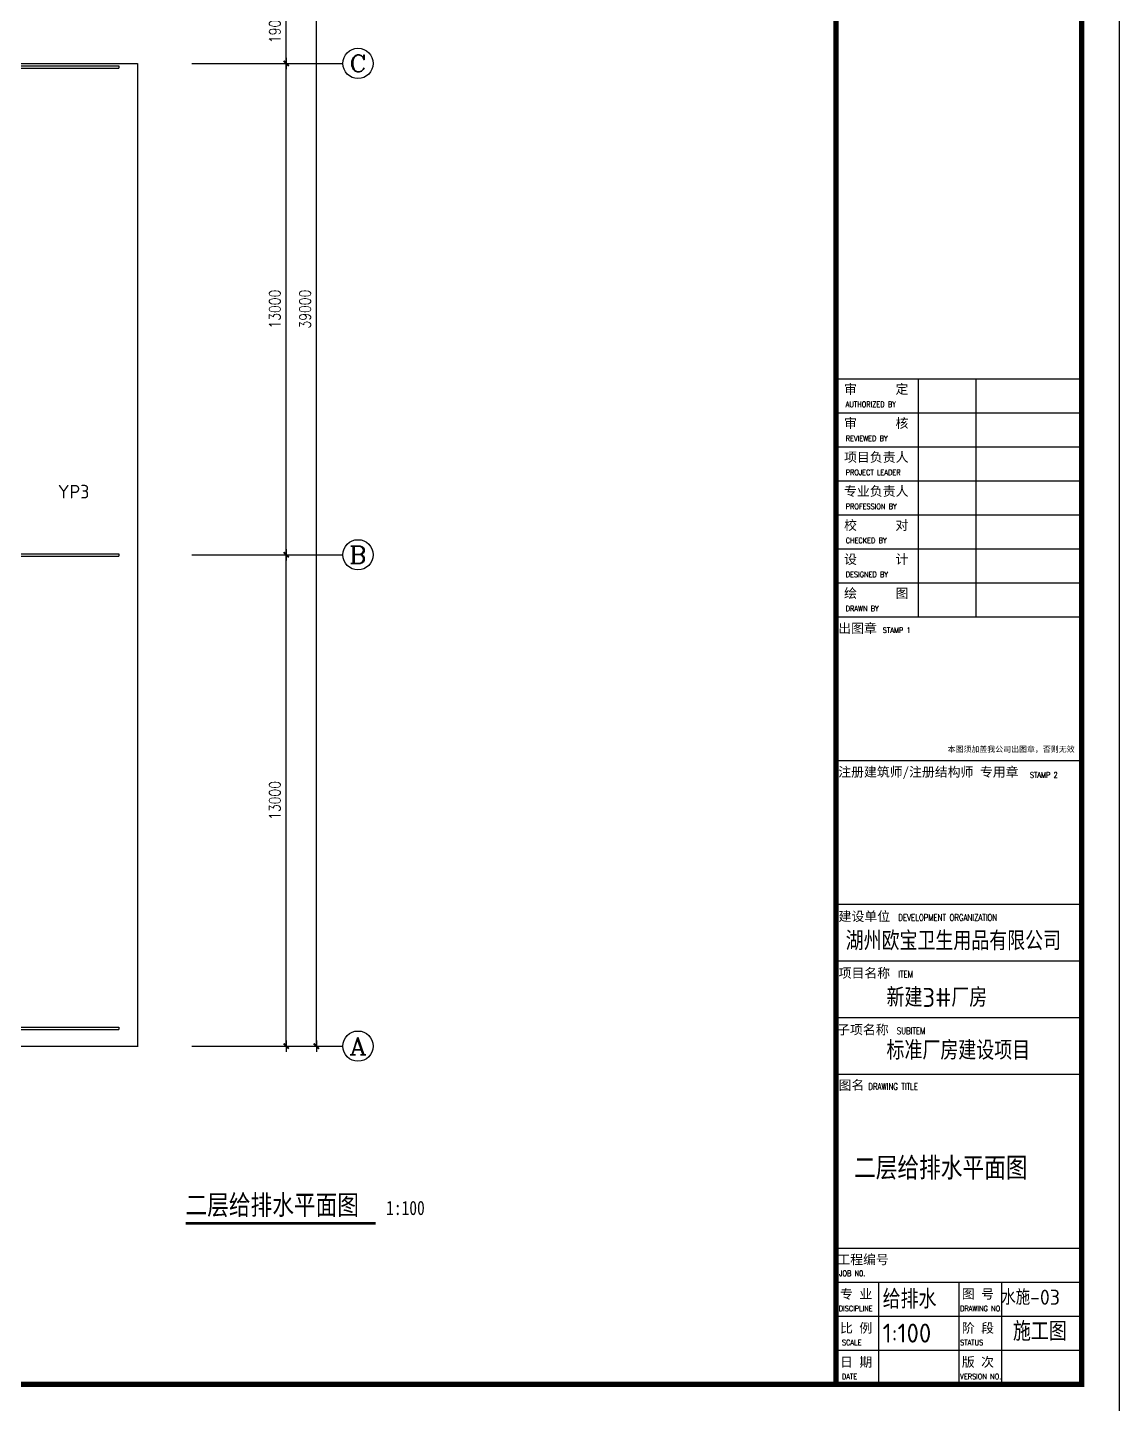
# Model space of a CAD drawing. Extents: x -173215 to 463891, y -864580 to -620646.
# Drawn here: x 238126 to 267022, y -753906 to -717476 of the extents above; entities that cross this region are included whole.
import ezdxf
from ezdxf.enums import TextEntityAlignment as Align

# ---------------------------------------------------------------- set-up
doc = ezdxf.new("R2010")
doc.units = 0
doc.header["$LTSCALE"] = 500
doc.header["$MEASUREMENT"] = 0
doc.layers.get('0').update_dxf_attribs({"linetype": 'CONTINUOUS'})
for name, color, linetype in [('AXIS', 3, 'CONTINUOUS'), ('AXIS_TEXT', 7, 'CONTINUOUS'), ('PUB_TEXT', 7, 'CONTINUOUS'), ('WALL', 6, 'CONTINUOUS'), ('图框', 4, 'CONTINUOUS'), ('立面图', 40, 'CONTINUOUS')]:
    doc.layers.add(name, color=color, linetype=linetype)
doc.styles.add('-黑体', font='simhei.ttf', dxfattribs={"width": 0.8})
doc.styles.add('_TCH_AXIS', font='COMPLEX', dxfattribs={"bigfont": 'GBCBIG'})
doc.styles.add('COMPLEX', font='COMPLEX')
doc.styles.add('DIM_FONT', font='SIMPLEX.shx', dxfattribs={"width": 0.8})
doc.styles.add('iIcon2', font='')
doc.styles.add('MIMI-TKWZ', font='romanc.shx', dxfattribs={"width": 0.75, "oblique": 15, "bigfont": 'bigfont.shx'})
doc.styles.add('STYLE1', font='tssdeng.shx', dxfattribs={"height": 8, "bigfont": 'tssdchn.shx'})
doc.styles.get('iIcon2').set_extended_font_data('SimSun')
doc.dimstyles.new('DIMN', dxfattribs={"dimtxt": 300, "dimasz": 1, "dimexe": 250, "dimexo": 300, "dimgap": 150, "dimtad": 1, "dimdec": 0, "dimzin": 0, "dimdsep": 46, "dimtxsty": 'DIM_FONT', "dimblk": '_DIMX', "dimcen": 0.09, "dimclrt": 7, "dimadec": 0, "dimazin": 0, "dimtfac": 1, "dimtdec": 0, "dimtix": 1, "dimtmove": 2, "dimatfit": 3, "dimldrblk": '_DIMX', "dimfxl": 0, "dimtolj": 1, "dimtzin": 0, "dimarcsym": 0})

# ---------------------------------------------------------------- blocks, each defined once
blk = doc.blocks.new('_DIMX')
blk.add_line((-150, 0), (150, 0))
at = {"const_width": 50}
blk.add_lwpolyline([(-70, -70), (70, 70)], dxfattribs=at)
blk = doc.blocks.new('_AXISO')
blk.add_circle((0, 0), 0.5)
at = {"layer": 'AXIS_TEXT', "style": 'COMPLEX', "width": 1.041667}
blk.add_attdef('A', text='', height=0.56, dxfattribs=at).set_placement((-0.25, -0.28), (0.25, -0.28), align=Align.FIT)
blk = doc.blocks.new('jhyfty')
at = {"layer": '图框'}
for p, q in [((769351, 133310), (775851, 133310)), ((769351, 133310), (775851, 133310)), ((771523, 133310), (771523, 127010)), ((773051, 133310), (773051, 127010)), ((769351, 132410), (775851, 132410)), ((769351, 131510), (775851, 131510)), ((769351, 130610), (775851, 130610)), ((769351, 129710), (775851, 129710)), ((769351, 128810), (775851, 128810)), ((769351, 127910), (775851, 127910)), ((769351, 123210), (775851, 123210)), ((769351, 119410), (775851, 119410)), ((769351, 117910), (775851, 117910)), ((769351, 116410), (775851, 116410)), ((769351, 110310), (775851, 110310)), ((769351, 109410), (775851, 109410)), ((770476, 109410), (770476, 106710)), ((772601, 109410), (772601, 106710)), ((773726, 109410), (773726, 106710)), ((769351, 108510), (775851, 108510)), ((769351, 107610), (775851, 107610))]:
    blk.add_line(p, q, dxfattribs=at)
blk.add_lwpolyline([(650751, 105710), (776851, 105710), (776851, 165110), (650751, 165110)], close=True, dxfattribs=at)
at = {"layer": '图框', "const_width": 140}
for points in [[(653251, 164110), (775851, 164110), (775851, 106710), (653251, 106710)], [(775851, 164110), (769351, 164110), (769351, 106710), (775851, 106710)]]:
    blk.add_lwpolyline(points, close=True, dxfattribs=at)
at = {"layer": '图框', "const_width": 35}
for points in [[(769351, 133310), (775851, 133310)], [(769351, 127010), (775851, 127010)], [(769351, 119410), (775851, 119410)], [(769351, 114910), (775851, 114910)]]:
    blk.add_lwpolyline(points, dxfattribs=at)
at = {"layer": '图框', "style": 'iIcon2'}
for s, height, p in [('审      定', 250, (769563, 132914)), ('审      核', 250, (769563, 132014)), ('项目负责人', 250, (769563, 131114)), ('专业负责人', 250, (769563, 130214)), ('校      对', 250, (769563, 129314)), ('设      计', 250, (769563, 128414)), ('绘      图', 250, (769563, 127514)), ('出图章', 250, (769408, 126586)), ('本图须加盖我公司出图章，否则无效', 150, (772304, 123437)), ('注册建筑师/注册结构师 专用章', 250, (769408, 122786)), ('建设单位', 250, (769418, 118965)), ('项目名称', 250, (769418, 117465)), ('子项名称', 250, (769379, 115967)), ('图名', 250, (769418, 114500)), ('工程编号', 250, (769384, 109886)), ('专 业', 250, (769457, 108974)), ('图 号', 250, (772679, 108974)), ('比 例', 250, (769457, 108074)), ('阶 段', 250, (772679, 108074)), ('日 期', 250, (769457, 107174)), ('版 次', 250, (772679, 107174))]:
    blk.add_text(s, height=height, dxfattribs=at).set_placement(p)
at = {"layer": '图框', "style": 'MIMI-TKWZ', "width": 0.75}
for s, height, p in [('AUTHORIZED BY', 145, (769607, 132562)), ('REVIEWED BY', 145, (769607, 131662)), ('PROJECT LEADER', 145, (769607, 130762)), ('PROFESSION BY', 145, (769607, 129862)), ('CHECKED BY', 145, (769607, 128962)), ('DESIGNED BY', 145, (769607, 128062)), ('DRAWN BY', 145, (769607, 127162)), ('STAMP 1', 145, (770589, 126589)), ('STAMP 2', 145, (774482, 122756)), ('DEVELOPMENT ORGANIZATION', 180, (771000, 118968)), ('ITEM', 180, (771000, 117468)), ('SUBITEM', 180, (770961, 115969)), ('DRAWING TITLE', 180, (770206, 114496)), ('JOB N0.', 145, (769434, 109571)), ('DISCIPLINE', 145, (769424, 108641)), ('DRAWING NO.', 145, (772635, 108641)), ('SCALE', 145, (769507, 107741)), ('STATUS', 145, (772635, 107741)), ('DATE', 145, (769507, 106841)), ('VERSION NO.', 145, (772635, 106841))]:
    blk.add_text(s, height=height, dxfattribs=at).set_placement(p)

msp = doc.modelspace()

# ---------------------------------------------------------------- linework, layer by layer
at = {"layer": 'AXIS'}
for p, q in [((242470.8, -718425.8), (246470.8, -718425.8)), ((242470.8, -731425.8), (246470.8, -731425.8)), ((242470.8, -744425.8), (246470.8, -744425.8))]:
    msp.add_line(p, q, dxfattribs=at)
at = {"layer": 'AXIS', "const_width": 70}
msp.add_lwpolyline([(242306.9, -749116.1), (247335.6, -749116.1)], dxfattribs=at)
at = {"layer": '立面图'}
for p, q in [((236038.2, -718425.8), (241038.2, -718425.8)), ((236038.2, -718487.8), (240538.2, -718487.8)), ((236038.2, -718547.8), (240538.2, -718547.8)), ((240538.2, -718487.8), (240538.2, -718547.8)), ((241038.2, -718425.8), (241038.2, -744425.8)), ((236038.2, -731398.4), (240538.2, -731398.4)), ((236038.2, -731458.4), (240538.2, -731458.4)), ((240538.2, -731398.4), (240538.2, -731458.4)), ((236038.2, -743925.8), (240538.2, -743925.8)), ((236038.2, -743985.8), (240538.2, -743985.8)), ((240538.2, -743925.8), (240538.2, -743985.8)), ((236038.2, -744425.8), (241055.2, -744425.8))]:
    msp.add_line(p, q, dxfattribs=at)

# ---------------------------------------------------------------- block references
at = {"layer": 'AXIS'}
ref = msp.add_blockref('_AXISO', (246870.8, -718425.8), dxfattribs=dict(at, xscale=800, yscale=800, zscale=800))
ref.add_attrib('A', 'C', dxfattribs={"layer": 'AXIS_TEXT', "height": 452.5, "style": '_TCH_AXIS', "width": 1.4}).set_placement((246644.5, -718652.1), (247097.1, -718652.1), align=Align.FIT)
ref = msp.add_blockref('_AXISO', (246870.8, -731425.8), dxfattribs=dict(at, xscale=800, yscale=800, zscale=800))
ref.add_attrib('A', 'B', dxfattribs={"layer": 'AXIS_TEXT', "height": 452.5, "style": '_TCH_AXIS', "width": 1.235294}).set_placement((246644.5, -731652.1), (247097.1, -731652.1), align=Align.FIT)
ref = msp.add_blockref('_AXISO', (246870.8, -744425.8), dxfattribs=dict(at, xscale=800, yscale=800, zscale=800))
ref.add_attrib('A', 'A', dxfattribs={"layer": 'AXIS_TEXT', "height": 452.5, "style": '_TCH_AXIS', "width": 1.166667}).set_placement((246644.5, -744652.1), (247097.1, -744652.1), align=Align.FIT)
at = {"layer": 'WALL'}
msp.add_blockref('jhyfty', (-509829.4, -860081.2), dxfattribs=at)

# ---------------------------------------------------------------- texts
at = {"layer": 'PUB_TEXT', "style": 'STYLE1'}
for s, height, p in [('YP3', 360, (238928.2, -729755.9)), ('湖州欧宝卫生用品有限公司', 500, (259776, -741638.4)), ('新建3#厂房', 500, (260857.8, -743138)), ('标准厂房建设项目', 500, (260857.2, -744535.6)), ('给排水', 500, (260754.6, -751118.6)), ('水施-03', 400, (263896.6, -751068.4)), ('1:100', 500, (260754.6, -752018.6)), ('施工图', 500, (264202.7, -751971.6))]:
    msp.add_text(s, height=height, dxfattribs=at).set_placement(p, align=Align.MIDDLE_LEFT)
at = {"layer": 'PUB_TEXT', "style": '-黑体', "width": 0.8}
for s, height, p in [('二层给排水平面图', 525.74, (259997.8, -747898.3)), ('二层给排水平面图', 525.74, (242306.9, -748887.5)), ('1:100', 375.53, (247615.6, -748893.4))]:
    msp.add_text(s, height=height, dxfattribs=at).set_placement(p)

# ---------------------------------------------------------------- dimensions: what is measured, and where the dimension line sits
at = {"layer": 'AXIS'}
for p1, p2, distance in [((242470.8, -744425.8), (242470.8, -705425.8), -3300), ((242470.8, -718425.8), (242470.8, -716525.8), -2500), ((242470.8, -731425.8), (242470.8, -718425.8), -2500), ((242470.8, -744425.8), (242470.8, -731425.8), -2500)]:
    msp.add_aligned_dim(p1=p1, p2=p2, distance=distance, dimstyle='DIMN', dxfattribs=at).render()

doc.saveas('drawing.dxf')
